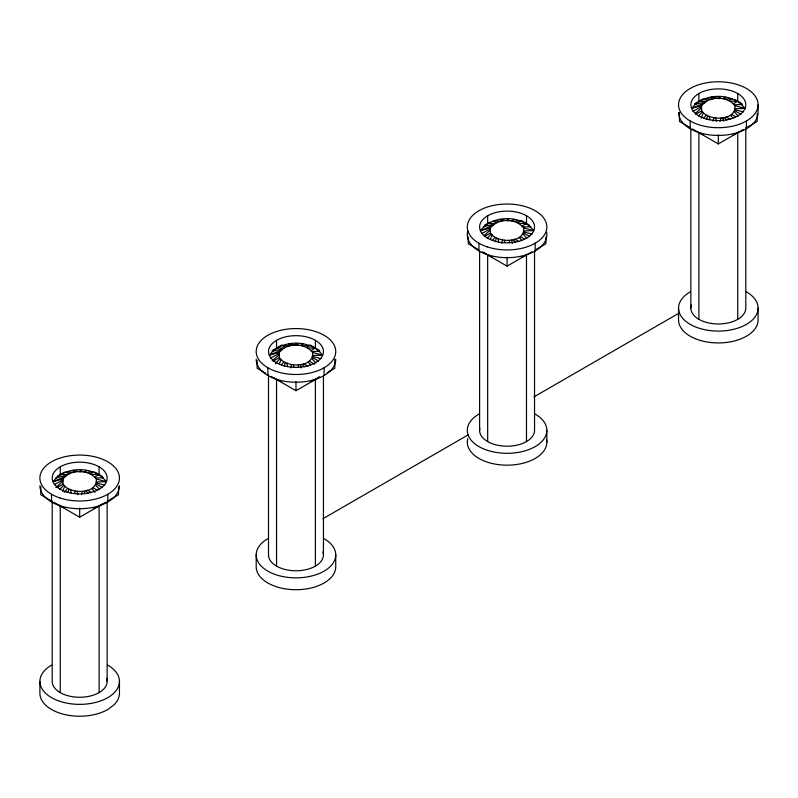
<?xml version="1.0" encoding="UTF-8"?>
<svg xmlns="http://www.w3.org/2000/svg" width="798" height="798" viewBox="0 0 798 798"><rect width="100%" height="100%" fill="white"/><g stroke="black" fill="none" stroke-linecap="round" stroke-linejoin="round"><path stroke-width="1.2" d="M62.813 479.997L63.052 478.96C70.623 468.915 88.708 469.204 96.299 478.96C97.865 494.74 69.556 494.531 63.052 484.097L62.813 479.997L54.334 484.605M279.11 353.494L279.35 352.457C286.921 342.412 305.006 342.701 312.597 352.457C314.163 368.247 285.854 368.038 279.35 357.604L279.11 353.494L270.632 358.112M490.211 228.946L490.451 227.909C498.022 217.864 516.097 218.153 523.697 227.909C525.264 243.689 496.954 243.48 490.451 233.046L490.211 228.946L481.733 233.555M701.462 106.703L701.701 105.665C709.262 95.62 727.347 95.92 734.948 105.665C736.514 121.456 708.205 121.246 701.701 110.812L701.462 106.703L692.983 111.321M81.446 494.71L82.334 491.259M298.043 367.06L298.632 364.766M509.144 242.512L509.732 240.208M720.095 121.426L720.973 117.974M74.633 493.334L75.221 491.129M290.632 367.948L291.519 364.626M501.733 243.39L502.62 240.068M712.983 121.156L713.871 117.835M67.95 492.625L68.947 489.194M284.248 366.122L285.245 362.691M495.349 241.575L496.346 238.143M706.589 119.341L707.597 115.9M62.553 491.438L64.857 485.902M279.31 363.828L281.155 359.399M490.411 239.28L492.246 234.851M701.203 118.144L703.497 112.608M63.052 478.96L53.147 481.663C64.818 465.653 94.543 465.653 106.204 481.663L96.299 482.022M279.35 352.457L269.445 355.16C281.115 339.15 310.841 339.15 322.502 355.16L312.597 355.519M490.451 227.909L480.546 230.602C492.216 214.602 521.942 214.602 533.603 230.602L523.697 230.971M701.701 105.665L691.796 108.368C703.457 92.359 733.182 92.359 744.853 108.368L734.948 108.728M64.289 492.296L67.511 488.556M281.385 364.866L283.809 362.053M492.486 240.308L494.91 237.505M703.736 118.074L706.15 115.261M59.82 489.383L63.75 485.064M275.33 363.738L280.048 358.571M487.219 238.323L491.149 234.013M698.469 116.089L702.39 111.78M55.85 487.458L63.052 481.034M272.148 360.955L279.35 354.531M484.147 235.6L490.451 229.984M695.397 113.366L701.701 107.74M90.403 473.862L93.406 472.027L85.805 472.326M306.701 347.359L309.704 345.534L302.103 345.833M517.802 222.812L520.805 220.976L513.204 221.275M729.053 100.578L732.055 98.743L724.454 99.042M484.506 236.507L490.451 233.046M695.756 114.274L701.701 110.812M273.405 361.055L279.35 357.604M57.107 487.558L63.052 484.097M694.589 103.75L703.218 98.772M484.416 225.365L489.812 222.253M272.238 350.541L281.953 344.936M57.017 476.416L64.568 472.057M692.425 128.967L718.32 143.919L743.138 129.595M746.379 127.72L757.162 121.496L757.162 113.605M482.261 251.829L507.079 266.153L531.887 251.829M536.206 249.335L545.912 243.729L545.912 236.966M271.16 376.387L295.978 390.711L319.709 377.005M327.26 372.646L334.821 368.287L334.821 359.26M53.785 502.261L79.68 517.214L105.575 502.261M108.807 500.386L118.523 494.78L118.523 486.89M322.881 518.75L468.546 434.651M533.882 396.925L678.38 313.504M733.143 103.87L737.741 101.256L737.741 93.526M521.902 226.103L526.49 223.5L526.49 215.769M310.801 350.661L315.4 348.048L315.4 340.317M94.503 477.154L99.102 474.551L99.102 466.82M722.779 98.643L725.432 97.157M511.528 220.876L514.181 219.39M300.427 345.434L303.08 343.948M84.129 471.927L86.782 470.441M691.796 108.368L704.355 103.012M480.546 230.602L493.104 225.245M269.445 355.16L282.003 349.803M53.147 481.663L65.705 476.306M694.539 104.548L705.053 102.044M483.289 226.782L493.802 224.278M272.188 351.329L282.701 348.836M55.89 477.832L66.404 475.329M734.25 104.698L742.11 104.548M522.999 226.931L530.86 226.782M311.908 351.489L319.759 351.329M95.61 477.992L103.461 477.832M706.15 101.216L698.898 101.256L698.898 93.526M494.91 223.45L487.658 223.5L487.658 215.769M283.809 347.998L276.557 348.048L276.557 340.317M67.511 474.501L60.259 474.551L60.259 466.82M730.489 101.216L737.741 101.256M519.249 223.45L526.49 223.5M308.148 347.998L315.4 348.048M91.85 474.501L99.102 474.551M712.195 99.042L704.594 98.743L707.597 100.578M500.945 221.275L493.344 220.976L496.346 222.812M289.844 345.833L282.243 345.534L285.245 347.359M73.546 472.326L65.945 472.027L68.947 473.862M719.178 98.643L711.218 97.157L713.871 98.643M507.927 220.876L499.967 219.39L502.62 220.876M296.826 345.434L288.866 343.948L291.519 345.434M80.528 471.927L72.568 470.441L75.221 471.927M735.187 109.775L743.427 111.87M523.937 232.009L532.186 234.113M312.836 356.556L321.085 358.661M96.538 483.059L104.787 485.164M734.948 105.665L744.853 108.368M523.697 227.909L533.603 230.602M312.597 352.457L322.502 355.16M96.299 478.96L106.204 481.663M731.596 114.433L735.806 116.817M520.346 236.667L524.555 239.061M309.245 361.225L314.502 364.207M92.947 487.718L97.157 490.112M734.509 99.391L742.06 103.75M690.27 127.72L679.477 121.496L679.477 112.468M521.104 220.388L529.732 225.365M477.942 249.335L468.236 243.729L468.236 236.966M310.003 344.936L319.709 350.541M265.764 373.264L257.136 368.287L257.136 360.387M94.782 472.057L102.334 476.416M50.543 500.386L40.838 494.78L40.838 486.89M734.948 110.812L740.893 114.274M725.891 116.797L730.2 119.301M523.697 233.046L529.643 236.507M514.65 239.031L518.959 241.535M312.597 357.604L318.542 361.055M303.549 363.589L307.858 366.092M96.299 484.097L102.244 487.558M87.251 490.082L91.561 492.595M718.32 96.618L720.973 98.503M507.079 218.852L509.732 220.737M295.978 343.409L298.632 345.295M79.68 469.902L82.334 471.798M734.25 111.78L738.18 116.089M522.999 234.013L526.929 238.323M311.908 358.571L315.828 362.881M95.61 485.064L99.531 489.383M724.454 117.436L726.739 120.069M513.204 239.669L515.488 242.303M302.103 364.227L304.387 366.851M85.805 490.72L88.089 493.354M730.489 115.261L732.913 118.074M519.249 237.505L521.663 240.308M308.148 362.053L310.562 364.866M91.85 488.556L95.072 492.296M722.779 117.835L723.666 121.156M511.528 240.068L512.416 243.39M300.427 364.626L301.315 367.948M84.129 491.129L84.718 493.334M715.666 117.974L716.554 121.426M504.416 240.208L505.014 242.512M293.325 364.766L293.913 367.06M77.027 491.259L77.905 494.71M709.272 116.299L709.851 119.75M498.022 238.542L498.61 241.984M286.921 363.09L287.509 366.541M70.623 489.593L71.212 493.034M758.1 104.738A39.78 22.962 0 0 1 698.44 124.628A39.78 22.962 0 0 1 698.44 84.847A39.78 22.962 0 0 1 758.1 104.738L758.1 112.468A39.78 22.962 0 0 1 718.32 135.441A39.78 22.962 0 0 1 678.549 112.468M758.1 308.118L758.1 319.968A39.78 22.962 0 0 1 718.32 342.941A39.78 22.962 0 0 1 678.549 319.968L678.549 308.118M746.449 120.977L746.449 128.707M745.791 127.72L745.791 308.118A27.461 15.86 0 0 1 715.626 323.898A27.461 15.86 0 0 1 691.387 305.016M737.741 132.707L737.741 319.33M718.32 134.902L718.32 143.919M698.898 132.707L698.898 319.33M690.859 128.957L690.859 308.118M690.2 120.977L690.2 128.707M546.849 430.351L546.849 442.212M535.199 243.22L535.199 250.951M534.54 251.2L534.54 430.351A27.461 15.86 0 0 1 505.274 446.172A27.461 15.86 0 0 1 479.847 428.277M526.49 441.563L526.49 254.941A27.461 15.86 0 0 1 522.022 257.036M507.079 257.136L507.079 266.153M487.658 254.941L487.658 441.563M479.608 251.2L479.608 430.351M478.95 243.22L478.95 250.951M335.749 554.899L335.749 566.76A39.78 22.962 0 0 1 295.978 589.722A39.78 22.962 0 0 1 256.198 566.76L256.198 554.899M324.098 367.768L324.098 375.499M323.439 375.748L323.439 554.899M315.4 379.499L315.4 566.111M295.978 381.683L295.978 390.711M276.557 379.499L276.557 566.111M268.507 374.501L268.507 554.899A27.461 15.86 0 0 0 298.671 570.68A27.461 15.86 0 0 0 322.911 551.807M267.849 367.768L267.849 375.499M119.451 681.402L119.451 693.263A39.78 22.962 0 0 1 114.124 704.744L107.8 709.502A39.78 22.962 0 0 1 64.458 714.479A39.78 22.962 0 0 1 39.9 693.263L39.9 681.402M107.8 494.271L107.8 502.002M107.141 501.004L107.141 681.402M99.102 505.992L99.102 692.614M79.68 508.186L79.68 517.214M60.259 505.992L60.259 692.614M52.209 501.004L52.209 681.402A27.461 15.86 0 0 0 82.374 697.183A27.461 15.86 0 0 0 106.613 678.31M51.551 494.271L51.551 502.002M119.451 485.763A39.78 22.962 0 0 1 79.68 508.725A39.78 22.962 0 0 1 39.9 485.763M319.01 376.915A27.461 15.86 0 0 1 310.931 381.584M281.026 381.584A27.461 15.86 0 0 1 273.754 377.604M107.8 665.163A39.78 22.962 0 0 1 107.8 697.642A39.78 22.962 0 0 1 51.551 697.642A39.78 22.962 0 0 1 51.551 665.163M101.895 504.107A27.461 15.86 0 0 1 93.406 508.516M64.728 508.087A27.461 15.86 0 0 1 58.334 504.765M335.749 359.26A39.78 22.962 0 0 1 295.978 382.232A39.78 22.962 0 0 1 256.198 359.26M324.098 538.66A39.78 22.962 0 0 1 324.098 571.139A39.78 22.962 0 0 1 267.849 571.139A39.78 22.962 0 0 1 267.849 538.66M546.63 232.318A39.78 22.962 0 0 1 506.032 257.664A39.78 22.962 0 0 1 467.788 231.111M546.63 439.808A39.78 22.962 0 0 1 506.032 465.164A39.78 22.962 0 0 1 467.788 438.611M535.199 414.112A39.78 22.962 0 0 1 535.199 446.591A39.78 22.962 0 0 1 478.95 446.591A39.78 22.962 0 0 1 478.95 414.112M492.127 257.036A27.461 15.86 0 0 1 484.037 252.368M746.449 291.878A39.78 22.962 0 0 1 746.449 324.357A39.78 22.962 0 0 1 690.2 324.357A39.78 22.962 0 0 1 690.2 291.878M739.666 131.471A27.461 15.86 0 0 1 733.272 134.792M703.367 134.792A27.461 15.86 0 0 1 696.983 131.471M59.79 497.922A39.78 22.962 0 0 0 119.451 478.032A39.78 22.962 0 0 0 59.79 458.142A39.78 22.962 0 0 0 59.79 497.922M276.088 371.419A39.78 22.962 0 0 0 335.749 351.529A39.78 22.962 0 0 0 276.088 331.639A39.78 22.962 0 0 0 276.088 371.419M487.189 246.861A39.78 22.962 0 0 0 546.849 226.981A39.78 22.962 0 0 0 487.189 207.091A39.78 22.962 0 0 0 487.189 246.861M65.945 491.758A27.461 15.86 0 0 0 107.141 478.032A27.461 15.86 0 0 0 65.945 464.296A27.461 15.86 0 0 0 65.945 491.758M276.557 362.741A27.461 15.86 0 0 0 322.502 355.639A27.461 15.86 0 0 0 288.866 336.217A27.461 15.86 0 0 0 276.557 362.741M487.658 238.193A27.461 15.86 0 0 0 533.603 231.081A27.461 15.86 0 0 0 499.967 211.66A27.461 15.86 0 0 0 487.658 238.193M704.594 118.473A27.461 15.86 0 0 0 745.791 104.738A27.461 15.86 0 0 0 704.594 91.012A27.461 15.86 0 0 0 704.594 118.473"/></g></svg>
